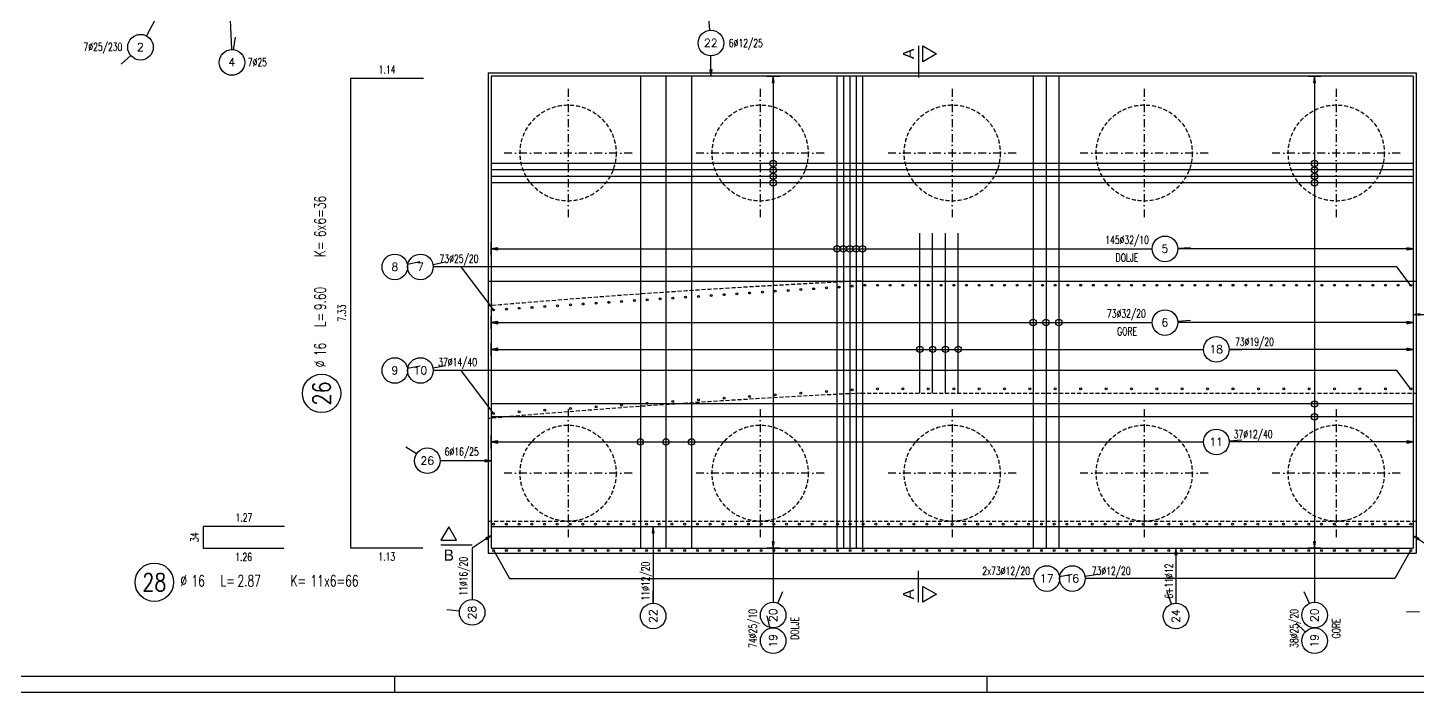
# Model space of a CAD drawing. Extents: x 3217 to 16371, y 373 to 2888.
# Drawn here: x 4307 to 6477, y 373 to 1411 of the extents above; entities that cross this region are included whole.
import ezdxf
from ezdxf.enums import TextEntityAlignment as Align

# ---------------------------------------------------------------- set-up
doc = ezdxf.new("R2010")
doc.units = 0
doc.header["$LTSCALE"] = 50
for name, pattern in [('CENTER', [0.47, 0.25, -0.1, 0.02, -0.1]), ('HIDDEN', [9.525, 6.35, -3.175]), ('HIDDEN2', [0.1875, 0.125, -0.0625])]:
    doc.linetypes.add(name, pattern=pattern)
for name, color, linetype in [('ARM', 1, 'CONTINUOUS'), ('ARM-I', 6, 'CONTINUOUS'), ('BETON', 7, 'CONTINUOUS'), ('CRTICA', 7, 'CONTINUOUS'), ('FILE', 8, 'CONTINUOUS'), ('KOTE', 4, 'CONTINUOUS'), ('NEVIDLJIVO', 9, 'HIDDEN2'), ('OSI', 2, 'CENTER'), ('TANKO', 8, 'CONTINUOUS'), ('TEKST', 7, 'CONTINUOUS')]:
    doc.layers.add(name, color=color, linetype=linetype)
doc.styles.add('KOTE', font='romans.shx', dxfattribs={"width": 0.7})
doc.styles.add('NASLOV', font='ARIAL.TTF')
doc.styles.get("Standard").update_dxf_attribs({"font": 'romans.shx', "width": 0.9})

# ---------------------------------------------------------------- blocks, each defined once
blk = doc.blocks.new('P')
at = {"layer": 'KOTE'}
blk.add_circle((0, 0), 0.4, dxfattribs=at)
blk.add_attdef('P', text='', height=0.25, dxfattribs=at).set_placement((-0.004, 0.004), align=Align.MIDDLE)
blk = doc.blocks.new('POZ')
at = {"layer": 'ARM-I'}
blk.add_circle((0, 0), 0.6, dxfattribs=at)
at = {"layer": 'ARM', "width": 0.7}
for s, p in [('%%c', (0.814, -0.125)), ('L=', (2.064, -0.125)), ('K=', (4.256, -0.125))]:
    blk.add_text(s, height=0.35, dxfattribs=at).set_placement(p)
for tag, p in [('VA', (0.879, 0.435)), ('FI', (1.162, -0.13)), ('DUZ', (2.598, -0.13)), ('KOM', (4.881, -0.13))]:
    blk.add_attdef(tag, p, '', height=0.35, dxfattribs=at)
at = {"layer": 'ARM', "width": 0.7, "flags": 1}
for tag, p in [('TIP', (1.038, -0.896)), ('A', (1.162, -1.411)), ('B', (1.162, -1.918)), ('C', (1.162, -2.426)), ('D', (1.162, -2.934)), ('E', (1.162, -3.441)), ('F', (1.162, -3.949)), ('G', (1.162, -4.457)), ('H', (1.162, -4.964)), ('I', (1.162, -5.472)), ('J', (1.162, -5.98)), ('K', (1.162, -6.487)), ('L', (1.162, -6.995)), ('M', (1.162, -7.503)), ('N', (1.162, -8.011))]:
    blk.add_attdef(tag, p, '', height=0.35, dxfattribs=at)
at = {"layer": 'ARM-I', "width": 0.8}
blk.add_attdef('POZ', text='', height=0.55, dxfattribs=at).set_placement((0, 0), align=Align.MIDDLE)
blk = doc.blocks.new('S')
at = {"layer": 'KOTE', "color": 9}
blk.add_line((0, 1), (0, -1), dxfattribs=at)
blk.add_lwpolyline([(-1, 0.17), (-1, -0.17), (0, 0)], close=True, dxfattribs=at)
at = {"layer": 'KOTE', "color": 9, "linetype": 'ByBlock'}
blk.add_solid([(-1, 0.17), (-1, -0.17), (0, 0)], dxfattribs=at)
blk = doc.blocks.new('STR')
at = {"layer": 'KOTE', "color": 9}
blk.add_lwpolyline([(-1, 0.17), (-1, -0.17), (0, 0)], close=True, dxfattribs=at)
at = {"layer": 'KOTE', "color": 9, "linetype": 'ByBlock'}
blk.add_solid([(-1, 0.17), (-1, -0.17), (0, 0)], dxfattribs=at)

msp = doc.modelspace()

# ---------------------------------------------------------------- linework, layer by layer
at = {"layer": 'ARM'}
for p, q in [((5030.9, 1335), (5030.9, 598)), ((6470.9, 1335), (5030.9, 1335)), ((5263.8, 1335), (5263.8, 598)), ((5303.8, 1335), (5303.8, 598)), ((5343.8, 1335), (5343.8, 598)), ((5570.9, 1335), (5570.9, 598)), ((5580.9, 1335), (5580.9, 598)), ((5590.9, 1335), (5590.9, 598)), ((5600.9, 1335), (5600.9, 598)), ((5610.9, 1335), (5610.9, 598)), ((5877.5, 1335), (5877.5, 598)), ((5897.5, 1335), (5897.5, 598)), ((5917.5, 1335), (5917.5, 598)), ((6470.9, 1335), (6470.9, 598)), ((6470.9, 1198.5), (5030.9, 1198.5)), ((6470.9, 1188.5), (5030.9, 1188.5)), ((6470.9, 1178.5), (5030.9, 1178.5)), ((6470.9, 1168.5), (5030.9, 1168.5)), ((5700.4, 840), (5700.4, 1090)), ((5720.4, 840), (5720.4, 1090)), ((5740.4, 840), (5740.4, 1090)), ((5760.4, 840), (5760.4, 1090)), ((6470.9, 823.1), (5030.9, 823.1)), ((6470.9, 803.1), (5030.9, 803.1)), ((5030.9, 632), (6470.9, 632)), ((5030.9, 598), (6470.9, 598))]:
    msp.add_line(p, q, dxfattribs=at)
at = {"layer": 'ARM-I'}
for points in [[(4925.1, 1331.5), (4811.1, 1331.5), (4811.1, 598.5), (4924.1, 598.5)], [(4708, 632), (4581, 632), (4581, 598), (4707, 598)]]:
    msp.add_lwpolyline(points, dxfattribs=at)
at = {"layer": 'BETON'}
for p, q in [((5025.9, 1340), (6475.9, 1340)), ((5025.9, 1340), (5025.9, 590)), ((6475.9, 1340), (6475.9, 590)), ((5025.9, 1015), (6475.9, 1015)), ((5025.9, 590), (6475.9, 590))]:
    msp.add_line(p, q, dxfattribs=at)
for points in [[(3217.3, 373), (14130.3, 373), (14130.3, 2888), (3217.3, 2888)], [(3342.3, 398), (14105.3, 398), (14105.3, 2863), (3342.3, 2863)]]:
    msp.add_lwpolyline(points, close=True, dxfattribs=at)
at = {"layer": 'CRTICA'}
for p, q in [((5372.5, 1406.6), (5370.9, 1426.5)), ((4628.4, 1376.2), (4631.1, 1396)), ((4467.9, 1367), (4452.9, 1353.7)), ((6103.4, 1066.3), (6123.3, 1067.4)), ((4899.8, 1041.3), (4919.4, 1045.5)), ((4939.9, 1041), (4959.5, 1044.9)), ((6103.3, 952.2), (6123.2, 954.1)), ((6183.5, 908.2), (6203.5, 907.9)), ((4899.9, 879.1), (4919.6, 882.7)), ((4939.9, 879.3), (4959.5, 883.2)), ((6183.4, 765.5), (6203.3, 767.3)), ((4914.1, 745.1), (4897.3, 755.9)), ((5918.4, 553.8), (5938.2, 557.1)), ((5958.4, 554), (5978.1, 557.5)), ((5283.8, 512), (5283.7, 532)), ((5478.7, 511.9), (5486.3, 530.4)), ((6093.6, 510.8), (6086.8, 529.5)), ((6309, 511.7), (6301, 530)), ((4981.1, 499.5), (4961.2, 501.4)), ((5466.5, 472.8), (5461.7, 492.2)), ((6302.5, 467.2), (6288.1, 481)), ((6480.7, 498), (6460.7, 498.5))]:
    msp.add_line(p, q, dxfattribs=at)
at = {"layer": 'FILE'}
for p, q in [((4880.3, 373), (4880.3, 398)), ((5805.3, 373), (5805.3, 398))]:
    msp.add_line(p, q, dxfattribs=at)
at = {"layer": 'KOTE'}
for centre, radius in [((5471.2, 1198.5), 5), ((6317, 1198.5), 5), ((5471.2, 1188.5), 5), ((5471.2, 1178.5), 5), ((5471.2, 1168.5), 5), ((6317, 1188.5), 5), ((6317, 1178.5), 5), ((6317, 1168.5), 5), ((5570.9, 1065.3), 5), ((5580.9, 1065.3), 5), ((5590.9, 1065.3), 5), ((5600.9, 1065.3), 5), ((5610.9, 1065.3), 5), ((5454.5, 997.8), 1.5), ((5474.5, 999.1), 1.5), ((5494.5, 1000.4), 1.5), ((5514.5, 1001.7), 1.5), ((5534.5, 1003.1), 1.5), ((5554.5, 1004.4), 1.5), ((5574.5, 1005.7), 1.5), ((5594.5, 1007.1), 1.5), ((5614.5, 1008.4), 1.5), ((5634.3, 1008.4), 1.5), ((5654.1, 1008.4), 1.5), ((5674, 1008.4), 1.5), ((5693.8, 1008.4), 1.5), ((5713.6, 1008.4), 1.5), ((5733.5, 1008.4), 1.5), ((5753.3, 1008.4), 1.5), ((5773.1, 1008.4), 1.5), ((5793, 1008.4), 1.5), ((5812.8, 1008.4), 1.5), ((5832.6, 1008.4), 1.5), ((5852.4, 1008.4), 1.5), ((5872.3, 1008.4), 1.5), ((5892.1, 1008.4), 1.5), ((5911.9, 1008.4), 1.5), ((5931.8, 1008.4), 1.5), ((5951.6, 1008.4), 1.5), ((5971.4, 1008.4), 1.5), ((5991.3, 1008.4), 1.5), ((6011.1, 1008.4), 1.5), ((6030.9, 1008.4), 1.5), ((6050.8, 1008.4), 1.5), ((6070.6, 1008.4), 1.5), ((6090.4, 1008.4), 1.5), ((6110.3, 1008.4), 1.5), ((6130.1, 1008.4), 1.5), ((6149.9, 1008.4), 1.5), ((6169.8, 1008.4), 1.5), ((6189.6, 1008.4), 1.5), ((6209.4, 1008.4), 1.5), ((6229.3, 1008.4), 1.5), ((6249.1, 1008.4), 1.5), ((6268.9, 1008.4), 1.5), ((6288.8, 1008.4), 1.5), ((6308.6, 1008.4), 1.5), ((6328.4, 1008.4), 1.5), ((6348.3, 1008.4), 1.5), ((6368.1, 1008.4), 1.5), ((6387.9, 1008.4), 1.5), ((6407.8, 1008.4), 1.5), ((6427.6, 1008.4), 1.5), ((6447.4, 1008.4), 1.5), ((6467.3, 1008.4), 1.5), ((5134.5, 976.5), 1.5), ((5154.5, 977.9), 1.5), ((5174.5, 979.2), 1.5), ((5194.5, 980.5), 1.5), ((5214.5, 981.8), 1.5), ((5234.5, 983.2), 1.5), ((5254.5, 984.5), 1.5), ((5274.5, 985.8), 1.5), ((5294.5, 987.1), 1.5), ((5314.5, 988.5), 1.5), ((5334.5, 989.8), 1.5), ((5354.5, 991.1), 1.5), ((5374.5, 992.5), 1.5), ((5394.5, 993.8), 1.5), ((5414.5, 995.1), 1.5), ((5434.5, 996.4), 1.5), ((5034.5, 969.9), 1.5), ((5054.5, 971.2), 1.5), ((5074.5, 972.5), 1.5), ((5094.5, 973.9), 1.5), ((5114.5, 975.2), 1.5), ((5877.5, 950.2), 5), ((5897.5, 950.2), 5), ((5917.5, 950.2), 5), ((5700.4, 908.4), 5), ((5720.4, 908.4), 5), ((5740.4, 908.4), 5), ((5760.4, 908.4), 5), ((5594.5, 845.3), 1.5), ((5634.3, 846.6), 1.5), ((5674, 846.6), 1.5), ((5713.6, 846.6), 1.5), ((5753.3, 846.6), 1.5), ((5793, 846.6), 1.5), ((5832.6, 846.6), 1.5), ((5872.3, 846.6), 1.5), ((5911.9, 846.6), 1.5), ((5951.6, 846.6), 1.5), ((5991.3, 846.6), 1.5), ((6030.9, 846.6), 1.5), ((6070.6, 846.6), 1.5), ((6110.3, 846.6), 1.5), ((6149.9, 846.6), 1.5), ((6189.6, 846.6), 1.5), ((6229.3, 846.6), 1.5), ((6268.9, 846.6), 1.5), ((6308.6, 846.6), 1.5), ((6348.3, 846.6), 1.5), ((6387.9, 846.6), 1.5), ((6427.6, 846.6), 1.5), ((6467.3, 846.6), 1.5), ((5274.5, 824.1), 1.5), ((5314.5, 826.8), 1.5), ((5354.5, 829.4), 1.5), ((5394.5, 832.1), 1.5), ((5434.5, 834.7), 1.5), ((5474.5, 837.4), 1.5), ((5514.5, 840), 1.5), ((5554.5, 842.7), 1.5), ((6317, 823.1), 5), ((5034.5, 808.2), 1.5), ((5074.5, 810.8), 1.5), ((5114.5, 813.5), 1.5), ((5154.5, 816.1), 1.5), ((5194.5, 818.8), 1.5), ((5234.5, 821.4), 1.5), ((6317, 803.1), 5), ((5263.8, 763.8), 5), ((5303.8, 763.8), 5), ((5343.8, 763.8), 5), ((5034.5, 635.6), 1.5), ((5054.4, 635.6), 1.5), ((5074.3, 635.6), 1.5), ((5094.2, 635.6), 1.5), ((5114.1, 635.6), 1.5), ((5134, 635.6), 1.5), ((5153.9, 635.6), 1.5), ((5173.8, 635.6), 1.5), ((5193.7, 635.6), 1.5), ((5213.6, 635.6), 1.5), ((5233.5, 635.6), 1.5), ((5253.4, 635.6), 1.5), ((5273.3, 635.6), 1.5), ((5293.2, 635.6), 1.5), ((5313.1, 635.6), 1.5), ((5333, 635.6), 1.5), ((5352.9, 635.6), 1.5), ((5372.8, 635.6), 1.5), ((5392.7, 635.6), 1.5), ((5412.6, 635.6), 1.5), ((5432.5, 635.6), 1.5), ((5452.4, 635.6), 1.5), ((5472.3, 635.6), 1.5), ((5492.2, 635.6), 1.5), ((5512.1, 635.6), 1.5), ((5532, 635.6), 1.5), ((5551.9, 635.6), 1.5), ((5571.8, 635.6), 1.5), ((5591.7, 635.6), 1.5), ((5611.6, 635.6), 1.5), ((5631.5, 635.6), 1.5), ((5651.4, 635.6), 1.5), ((5671.3, 635.6), 1.5), ((5691.2, 635.6), 1.5), ((5711.1, 635.6), 1.5), ((5731, 635.6), 1.5), ((5750.9, 635.6), 1.5), ((5770.8, 635.6), 1.5), ((5790.7, 635.6), 1.5), ((5810.6, 635.6), 1.5), ((5830.5, 635.6), 1.5), ((5850.4, 635.6), 1.5), ((5870.3, 635.6), 1.5), ((5890.2, 635.6), 1.5), ((5910.1, 635.6), 1.5), ((5930, 635.6), 1.5), ((5949.9, 635.6), 1.5), ((5969.8, 635.6), 1.5), ((5989.7, 635.6), 1.5), ((6009.6, 635.6), 1.5), ((6029.5, 635.6), 1.5), ((6049.4, 635.6), 1.5), ((6069.3, 635.6), 1.5), ((6089.2, 635.6), 1.5), ((6109.1, 635.6), 1.5), ((6129, 635.6), 1.5), ((6148.9, 635.6), 1.5), ((6168.8, 635.6), 1.5), ((6188.7, 635.6), 1.5), ((6208.6, 635.6), 1.5), ((6228.5, 635.6), 1.5), ((6248.4, 635.6), 1.5), ((6268.3, 635.6), 1.5), ((6288.2, 635.6), 1.5), ((6308.1, 635.6), 1.5), ((6328, 635.6), 1.5), ((6347.9, 635.6), 1.5), ((6367.8, 635.6), 1.5), ((6387.7, 635.6), 1.5), ((6407.6, 635.6), 1.5), ((6427.5, 635.6), 1.5), ((6447.4, 635.6), 1.5), ((6467.3, 635.6), 1.5), ((5034.5, 594.4), 1.5), ((5054.4, 594.4), 1.5), ((5074.3, 594.4), 1.5), ((5094.2, 594.4), 1.5), ((5114.1, 594.4), 1.5), ((5134, 594.4), 1.5), ((5153.9, 594.4), 1.5), ((5173.8, 594.4), 1.5), ((5193.7, 594.4), 1.5), ((5213.6, 594.4), 1.5), ((5233.5, 594.4), 1.5), ((5253.4, 594.4), 1.5), ((5273.3, 594.4), 1.5), ((5293.2, 594.4), 1.5), ((5313.1, 594.4), 1.5), ((5333, 594.4), 1.5), ((5352.9, 594.4), 1.5), ((5372.8, 594.4), 1.5), ((5392.7, 594.4), 1.5), ((5412.6, 594.4), 1.5), ((5432.5, 594.4), 1.5), ((5452.4, 594.4), 1.5), ((5472.3, 594.4), 1.5), ((5492.2, 594.4), 1.5), ((5512.1, 594.4), 1.5), ((5532, 594.4), 1.5), ((5551.9, 594.4), 1.5), ((5571.8, 594.4), 1.5), ((5591.7, 594.4), 1.5), ((5611.6, 594.4), 1.5), ((5631.5, 594.4), 1.5), ((5651.4, 594.4), 1.5), ((5671.3, 594.4), 1.5), ((5691.2, 594.4), 1.5), ((5711.1, 594.4), 1.5), ((5731, 594.4), 1.5), ((5750.9, 594.4), 1.5), ((5770.8, 594.4), 1.5), ((5790.7, 594.4), 1.5), ((5810.6, 594.4), 1.5), ((5830.5, 594.4), 1.5), ((5850.4, 594.4), 1.5), ((5870.3, 594.4), 1.5), ((5890.2, 594.4), 1.5), ((5910.1, 594.4), 1.5), ((5930, 594.4), 1.5), ((5949.9, 594.4), 1.5), ((5969.8, 594.4), 1.5), ((5989.7, 594.4), 1.5), ((6009.6, 594.4), 1.5), ((6029.5, 594.4), 1.5), ((6049.4, 594.4), 1.5), ((6069.3, 594.4), 1.5), ((6089.2, 594.4), 1.5), ((6109.1, 594.4), 1.5), ((6129, 594.4), 1.5), ((6148.9, 594.4), 1.5), ((6168.8, 594.4), 1.5), ((6188.7, 594.4), 1.5), ((6208.6, 594.4), 1.5), ((6228.5, 594.4), 1.5), ((6248.4, 594.4), 1.5), ((6268.3, 594.4), 1.5), ((6288.2, 594.4), 1.5), ((6308.1, 594.4), 1.5), ((6328, 594.4), 1.5), ((6347.9, 594.4), 1.5), ((6367.8, 594.4), 1.5), ((6387.7, 594.4), 1.5), ((6407.6, 594.4), 1.5), ((6427.5, 594.4), 1.5), ((6447.4, 594.4), 1.5), ((6467.3, 594.4), 1.5)]:
    msp.add_circle(centre, radius, dxfattribs=at)
at = {"layer": 'NEVIDLJIVO'}
for p, q in [((5608.9, 840), (6475.9, 840)), ((5025.9, 640), (6475.9, 640))]:
    msp.add_line(p, q, dxfattribs=at)
for centre in [(5150.9, 1215), (5450.9, 1215), (5750.9, 1215), (6050.9, 1215), (6350.9, 1215), (5150.9, 715), (5450.9, 715), (5750.9, 715), (6050.9, 715), (6350.9, 715)]:
    msp.add_circle(centre, 75, dxfattribs=at)
for centre, radius, start, end in [((6292.7, -13613.7), 14644.7, 92.67647, 94.96262), ((6318.5, -13913.9), 14770.9, 92.75368, 95.02048)]:
    msp.add_arc(centre, radius, start, end, dxfattribs=at)
at = {"layer": 'OSI'}
for p, q in [((5150.9, 1315), (5150.9, 1115)), ((5450.9, 1315), (5450.9, 1115)), ((5750.9, 1315), (5750.9, 1115)), ((6050.9, 1315), (6050.9, 1115)), ((6350.9, 1315), (6350.9, 1115)), ((6350.9, 1315), (6350.9, 1115)), ((5250.9, 1215), (5050.9, 1215)), ((5550.9, 1215), (5350.9, 1215)), ((5850.9, 1215), (5650.9, 1215)), ((6150.9, 1215), (5950.9, 1215)), ((6450.9, 1215), (6250.9, 1215)), ((6450.9, 1215), (6250.9, 1215)), ((5150.9, 815), (5150.9, 615)), ((5450.9, 815), (5450.9, 615)), ((5750.9, 815), (5750.9, 615)), ((6050.9, 815), (6050.9, 615)), ((6350.9, 815), (6350.9, 615)), ((5250.9, 715), (5050.9, 715)), ((5550.9, 715), (5350.9, 715)), ((5850.9, 715), (5650.9, 715)), ((6150.9, 715), (5950.9, 715)), ((6450.9, 715), (6250.9, 715))]:
    msp.add_line(p, q, dxfattribs=at)
at = {"layer": 'TANKO'}
for p, q in [((4553.8, 1514.2), (4492.3, 1397.9)), ((4620.5, 1481.2), (4624.9, 1376.4)), ((5374, 1335), (5374, 1366.7)), ((5471.2, 1335), (5471.2, 598)), ((6317, 1335), (6317, 598)), ((5030.9, 1065.3), (6063.4, 1065.3)), ((6470.9, 1065.3), (6103.4, 1065.3)), ((6445.7, 1037.1), (4940.2, 1037.1)), ((5033.6, 971.1), (4984, 1037.1)), ((6466.4, 1009.6), (6445.7, 1037.1)), ((6470.9, 962.8), (6550.7, 962.8)), ((5030.9, 950.2), (6063.4, 950.2)), ((6470.9, 950.2), (6103.4, 950.2)), ((5030.9, 908.4), (6143.5, 908.4)), ((6470.9, 908.4), (6183.5, 908.4)), ((6445.7, 875.4), (4940.2, 875.4)), ((5033.6, 809.4), (4984, 875.4)), ((6466.4, 847.9), (6445.7, 875.4)), ((5030.9, 763.8), (6143.5, 763.8)), ((6470.9, 763.8), (6183.5, 763.8)), ((5030.9, 734.4), (4951, 734.4)), ((5283.8, 632), (5283.8, 512)), ((5030.9, 617.9), (5001, 597.8)), ((6470.9, 617.9), (6500.7, 597.8)), ((5001, 597.8), (5001, 517.6)), ((5035.2, 593.1), (5059.6, 550.5)), ((5471.2, 598), (5471.2, 513.4)), ((6100.5, 598), (6100.5, 512)), ((6317, 598), (6317, 513.4)), ((6466.5, 593.1), (6442.2, 550.5)), ((5059.6, 550.5), (5878.7, 550.5)), ((6442.2, 550.5), (5958.7, 550.5))]:
    msp.add_line(p, q, dxfattribs=at)
at = {"layer": 'TEKST', "linetype": 'HIDDEN'}
for p, q in [((5698.3, 1382.1), (5698.3, 1333.1)), ((4952.2, 603.3), (5001.2, 603.3)), ((5698.3, 513.7), (5698.3, 562.7))]:
    msp.add_line(p, q, dxfattribs=at)
at = {"layer": 'TEKST'}
for points in [[(5705.3, 1357.6), (5705.3, 1382.1), (5726.6, 1369.9)], [(4952.2, 610.3), (4976.7, 610.3), (4964.5, 631.5)], [(5705.3, 513.7), (5705.3, 538.2), (5726.6, 525.9)]]:
    msp.add_lwpolyline(points, close=True, dxfattribs=at)

# ---------------------------------------------------------------- block references
at = {"layer": 'KOTE'}
ref = msp.add_blockref('P', (4482.9, 1380.2), dxfattribs=dict(at, xscale=50, yscale=50, zscale=50))
ref.add_attrib('P', '2', dxfattribs={"height": 12.5}).set_placement((4482.7, 1380.4), align=Align.MIDDLE)
ref = msp.add_blockref('P', (5374, 1386.7), dxfattribs=dict(at, xscale=50, yscale=50, zscale=50))
ref.add_attrib('P', '22', dxfattribs={"height": 12.5}).set_placement((5373.8, 1386.9), align=Align.MIDDLE)
ref = msp.add_blockref('P', (4625.8, 1356.4), dxfattribs=dict(at, xscale=50, yscale=50, zscale=50))
ref.add_attrib('P', '4', dxfattribs={"height": 12.5}).set_placement((4625.6, 1356.6), align=Align.MIDDLE)
at = {"layer": 'KOTE', "xscale": 10, "yscale": 10, "zscale": 10}
for name, p, rotation in [('STR', (5374, 1335), 270), ('S', (5471.2, 1335), 90), ('S', (6317, 1335), 90), ('S', (5030.9, 1065.3), 180), ('S', (5030.9, 950.2), 180), ('S', (5030.9, 908.4), 180), ('S', (5030.9, 763.8), 180), ('STR', (5283.8, 632), 90), ('S', (5471.2, 598), 270), ('S', (6317, 598), 270), ('STR', (6100.5, 598), 90)]:
    msp.add_blockref(name, p, dxfattribs=dict(at, rotation=rotation))
at = {"layer": 'KOTE', "xscale": 50, "yscale": 50, "zscale": 50, "rotation": 90}
msp.add_blockref('POZ', (4765.8, 839.6), dxfattribs=at).add_auto_attribs({'POZ': '26', 'FI': '16', 'DUZ': '9.60', 'KOM': '6x6=36'})
at = {"layer": 'KOTE'}
ref = msp.add_blockref('P', (6083.4, 1065.3), dxfattribs=dict(at, xscale=50, yscale=50, zscale=50))
ref.add_attrib('P', '5', dxfattribs={"height": 12.5}).set_placement((6083.2, 1065.5), align=Align.MIDDLE)
at = {"layer": 'KOTE', "yscale": 10, "zscale": 10}
for name, p, xscale in [('S', (6470.9, 1065.3), 10), ('S', (6470.9, 950.2), 10), ('STR', (6470.9, 962.8), -10), ('S', (6470.9, 908.4), 10), ('S', (6470.9, 763.8), 10), ('STR', (5030.9, 734.4), 10)]:
    msp.add_blockref(name, p, dxfattribs=dict(at, xscale=xscale))
at = {"layer": 'KOTE'}
ref = msp.add_blockref('P', (4880.2, 1037.1), dxfattribs=dict(at, xscale=50, yscale=50, zscale=50))
ref.add_attrib('P', '8', dxfattribs={"height": 12.5}).set_placement((4880.1, 1037.3), align=Align.MIDDLE)
ref = msp.add_blockref('P', (4920.2, 1037.1), dxfattribs=dict(at, xscale=50, yscale=50, zscale=50))
ref.add_attrib('P', '7', dxfattribs={"height": 12.5}).set_placement((4920.1, 1037.3), align=Align.MIDDLE)
ref = msp.add_blockref('P', (6083.4, 950.2), dxfattribs=dict(at, xscale=50, yscale=50, zscale=50))
ref.add_attrib('P', '6', dxfattribs={"height": 12.5}).set_placement((6083.2, 950.4), align=Align.MIDDLE)
ref = msp.add_blockref('P', (6163.5, 908.4), dxfattribs=dict(at, xscale=50, yscale=50, zscale=50))
ref.add_attrib('P', '18', dxfattribs={"height": 12.5}).set_placement((6163.3, 908.6), align=Align.MIDDLE)
ref = msp.add_blockref('P', (4880.2, 875.4), dxfattribs=dict(at, xscale=50, yscale=50, zscale=50))
ref.add_attrib('P', '9', dxfattribs={"height": 12.5}).set_placement((4880.1, 875.6), align=Align.MIDDLE)
ref = msp.add_blockref('P', (4920.2, 875.4), dxfattribs=dict(at, xscale=50, yscale=50, zscale=50))
ref.add_attrib('P', '10', dxfattribs={"height": 12.5}).set_placement((4920.1, 875.6), align=Align.MIDDLE)
ref = msp.add_blockref('P', (6163.5, 763.8), dxfattribs=dict(at, xscale=50, yscale=50, zscale=50))
ref.add_attrib('P', '11', dxfattribs={"height": 12.5}).set_placement((6163.3, 764), align=Align.MIDDLE)
ref = msp.add_blockref('P', (4931, 734.4), dxfattribs=dict(at, xscale=50, yscale=50, zscale=50))
ref.add_attrib('P', '26', dxfattribs={"height": 12.5}).set_placement((4930.8, 734.6), align=Align.MIDDLE)
at = {"layer": 'KOTE', "xscale": 50, "yscale": 50, "zscale": 50}
msp.add_blockref('POZ', (4504.5, 544.7), dxfattribs=at).add_auto_attribs({'POZ': '28', 'FI': '16', 'DUZ': '2.87', 'KOM': '11x6=66'})
at = {"layer": 'KOTE'}
ref = msp.add_blockref('P', (5898.7, 550.5), dxfattribs=dict(at, xscale=50, yscale=50, zscale=50))
ref.add_attrib('P', '17', dxfattribs={"height": 12.5}).set_placement((5898.5, 550.7), align=Align.MIDDLE)
ref = msp.add_blockref('P', (5938.7, 550.5), dxfattribs=dict(at, xscale=50, yscale=50, zscale=50))
ref.add_attrib('P', '16', dxfattribs={"height": 12.5}).set_placement((5938.5, 550.7), align=Align.MIDDLE)
ref = msp.add_blockref('P', (5001, 497.6), dxfattribs=dict(at, xscale=50, yscale=50, zscale=50, rotation=90))
ref.add_attrib('P', '28', dxfattribs={"height": 12.5, "rotation": 90}).set_placement((5000.8, 497.4), align=Align.MIDDLE)
ref = msp.add_blockref('P', (5283.8, 492), dxfattribs=dict(at, xscale=50, yscale=50, zscale=50, rotation=90))
ref.add_attrib('P', '22', dxfattribs={"height": 12.5, "rotation": 90}).set_placement((5283.6, 491.8), align=Align.MIDDLE)
ref = msp.add_blockref('P', (5471.2, 493.4), dxfattribs=dict(at, xscale=50, yscale=50, zscale=50, rotation=90))
ref.add_attrib('P', '20', dxfattribs={"height": 12.5, "rotation": 90}).set_placement((5471, 493.2), align=Align.MIDDLE)
ref = msp.add_blockref('P', (6100.5, 492), dxfattribs=dict(at, xscale=50, yscale=50, zscale=50, rotation=90))
ref.add_attrib('P', '24', dxfattribs={"height": 12.5, "rotation": 90}).set_placement((6100.3, 491.8), align=Align.MIDDLE)
ref = msp.add_blockref('P', (6317, 493.4), dxfattribs=dict(at, xscale=50, yscale=50, zscale=50, rotation=90))
ref.add_attrib('P', '20', dxfattribs={"height": 12.5, "rotation": 90}).set_placement((6316.8, 493.2), align=Align.MIDDLE)
ref = msp.add_blockref('P', (5471.2, 453.4), dxfattribs=dict(at, xscale=50, yscale=50, zscale=50, rotation=90))
ref.add_attrib('P', '19', dxfattribs={"height": 12.5, "rotation": 90}).set_placement((5471, 453.2), align=Align.MIDDLE)
ref = msp.add_blockref('P', (6317, 453.4), dxfattribs=dict(at, xscale=50, yscale=50, zscale=50, rotation=90))
ref.add_attrib('P', '19', dxfattribs={"height": 12.5, "rotation": 90}).set_placement((6316.8, 453.2), align=Align.MIDDLE)
at = {"layer": 'TANKO', "yscale": 10, "zscale": 10}
for p, xscale, rotation in [((5030.9, 617.9), 10, 33.94792700542224), ((6470.9, 617.9), -10, 326.0520729945778)]:
    msp.add_blockref('STR', p, dxfattribs=dict(at, xscale=xscale, rotation=rotation))

# ---------------------------------------------------------------- texts
at = {"layer": 'KOTE', "style": 'KOTE', "width": 0.7}
for s, p in [('7%%C25/230', (4424.2, 1379.8)), ('6%%c12/25', (5428.5, 1385.8)), ('7%%C25', (4665.4, 1356.6)), ('1.14', (4868.1, 1345.2)), ('145%%c32/10', (6024.1, 1078.4)), ('73%%c25/20', (4980.5, 1049.1)), ('DOLJE', (6024.1, 1051.6)), ('73%%c32/20', (6023, 963.3)), ('GORE', (6024.1, 936.5)), ('73%%c19/20', (6223.1, 919.4)), ('37%%c14/40', (4978.3, 887.6)), ('37%%c12/40', (6221.1, 775)), ('6%%C16/25', (4984.7, 747.8)), ('1.27', (4644.5, 645.7)), ('1.26', (4644, 584.2)), ('1.13', (4867.6, 584.7)), ('73%%c12/20', (5999.3, 561.6))]:
    msp.add_text(s, height=12.5, dxfattribs=at).set_placement(p, align=Align.MIDDLE)
for s, p in [('7.33', (4797.3, 965)), ('34', (4567.2, 615)), ('11%%c12/20', (5272.7, 546.5)), ('6+11%%c12', (6089.4, 546.5)), ('74%%c25/10', (5440.2, 472.6)), ('38%%c25/20', (6286, 472.6)), ('DOLJE', (5505, 472.6)), ('GORE', (6350.8, 472.6))]:
    msp.add_text(s, height=12.5, rotation=90, dxfattribs=at).set_placement(p, align=Align.MIDDLE)
msp.add_text('11%%C16/20', height=12.5, rotation=90, dxfattribs=at).set_placement((4993.5, 523.6))
msp.add_text('2x73%%c12/20', height=12.5, dxfattribs=at).set_placement((5872.5, 556.1), align=Align.RIGHT)
at = {"layer": 'TEKST', "style": 'NASLOV'}
for p in [(5682.6, 1369.9), (5682.6, 525.9)]:
    msp.add_text('A', height=17.5, rotation=90, dxfattribs=at).set_placement(p, align=Align.MIDDLE)
msp.add_text('B', height=17.5, dxfattribs=at).set_placement((4964.5, 587.1), align=Align.MIDDLE)

doc.saveas('drawing.dxf')
